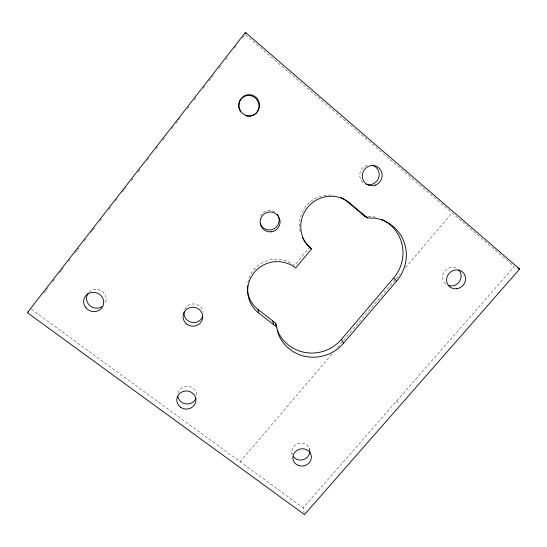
<?xml version="1.0" encoding="UTF-8"?>
<svg xmlns="http://www.w3.org/2000/svg" width="547" height="547" viewBox="0 0 547 547"><rect width="100%" height="100%" fill="white"/><g stroke="black" fill="none" stroke-linecap="round" stroke-linejoin="round"><path stroke-width="0.41" stroke-dasharray="2.73 2.05" d="M43.883 293.076L45.456 291.059M45.982 290.382L47.555 288.365M52.792 281.63L54.365 279.613M59.609 272.878L61.182 270.861M61.702 270.184L63.274 268.167M68.519 261.432L70.091 259.415M75.329 252.68L76.901 250.663M77.428 249.986L79 247.969M84.238 241.234L85.811 239.217M91.055 232.482L92.628 230.465M93.147 229.788L94.72 227.771M99.964 221.036L101.537 219.019M108.874 209.59L110.446 207.573M115.684 200.838L117.256 198.821M122.501 192.086L124.073 190.069M124.593 189.392L126.166 187.375M131.41 180.64L132.983 178.623M138.22 171.888L139.793 169.871M147.129 160.442L148.702 158.425M156.039 149.003L157.611 146.979M162.849 140.251L164.421 138.227M171.765 128.805L173.331 126.781M175.956 123.417L178.048 120.723M178.575 120.053L180.148 118.029M187.484 108.607L189.057 106.583M194.294 99.855L195.867 97.831M203.204 88.409L204.776 86.385M208.975 81.004L213.166 75.616M218.93 68.211L220.503 66.187M225.74 59.459L227.313 57.435M234.649 48.013L236.222 45.989M242.512 37.914L245.131 34.543L514.214 266.539L303.188 507.787L304.207 513.059M309.862 246.875L294.477 265.466A28.779 28.136 -16.4 0 0 247.866 282.532M240.174 461.764L332.562 353.28M337.547 347.434L343.078 340.938M343.632 340.289L400.062 274.026M405.594 267.531L452.068 212.961M368.117 216.434L372.186 216.544A38.721 37.401 -42.6 0 1 376.254 217.426M31.309 309.233L303.188 507.787M396.883 400.671L399.091 404.206M309.363 448.355L309.985 450.844M291.777 452.649L292.057 454.119A9.128 8.485 -13.8 0 1 299.209 443.227A9.128 8.485 -13.8 0 1 309.882 450.509M445.566 283.92A9.607 9.039 -43.6 0 1 444.636 271.134A9.607 9.039 -43.6 0 1 457.497 268.898M88.956 292.221A9.908 9.402 21.8 0 1 102.193 291.339A9.908 9.402 21.8 0 1 104.716 304.002M178.007 393.088A9.422 8.896 1.4 0 1 188.9 386.339A9.422 8.896 1.4 0 1 196.523 396.356M184.756 309.547A9.641 9.32 7 0 1 203.204 312.221M260.447 216.291A9.791 9.743 -40.5 0 1 274.888 212.154M363.105 182.534A10.003 9.661 -61.9 0 1 360.206 171.984A10.003 9.661 -61.9 0 1 368.753 164.941M300.241 231.593A29.36 28.724 -48.6 0 1 299.544 227.436M299.482 226.602A29.36 28.724 -48.6 0 1 333.656 195.423"/><path stroke-width="0.82" d="M245.227 33.839L245.418 32.43L519.65 269.062L304.494 514.57L27.35 312.679L245.418 32.43M275.702 323.284L278.225 333.834A38.693 37.319 -22.8 0 0 343.578 343.215L396.732 280.85A39.48 38.099 -42.3 0 0 404.26 242.588A39.48 38.099 -42.3 0 0 374.968 218.144L367.502 217.952L349.595 202.958A29.935 29.271 -48.1 0 0 307.763 207.251A29.935 29.271 -48.1 0 0 311.407 249.07L295.715 268.016A29.34 28.656 -16.4 0 0 254.334 272.399A29.34 28.656 -16.4 0 0 258.56 312.877L276.556 326.915L275.702 323.284L258.047 309.493A28.779 28.136 -16.4 0 1 247.442 285.78M277.343 330.08A37.962 36.656 -22.8 0 0 341.478 339.325L393.587 278.081A38.721 37.401 -42.6 0 0 381.71 219.409M27.35 312.679L28.478 311.694M340.911 197.617A29.36 28.724 -48.6 0 1 347.29 201.638L364.863 216.352L366.49 216.393M517.612 268.119L519.65 269.062M347.29 201.638L349.595 202.958M361.977 213.932L364.562 215.491M364.863 216.352L367.502 217.952M393.587 278.081L396.732 280.85M311.407 249.07L309.862 246.875A29.36 28.724 -48.6 0 1 302.573 237.87M341.478 339.325L343.578 343.215M272.803 321.021L273.603 324.61M258.047 309.493L258.56 312.877M309.923 451.248A9.128 8.485 -13.8 0 1 303.599 459.583A9.128 8.485 -13.8 0 1 293.418 456.724M458.694 269.917A9.607 9.039 -43.6 0 1 459.507 281.466A9.607 9.039 -43.6 0 1 448.308 285.466M251.223 116.005A10.42 10.106 80.5 0 1 245.371 115.608M240.687 111.937A10.42 10.106 80.5 0 1 239.675 110.166M239.415 109.537A10.42 10.106 80.5 0 1 245.186 96.115A10.42 10.106 80.5 0 1 258.28 102.207A10.42 10.106 80.5 0 1 252.482 115.615M102.453 306.375A9.908 9.402 21.8 0 1 89.811 305.609A9.908 9.402 21.8 0 1 87.937 293.513M195.867 398.592A9.422 8.896 1.4 0 1 185.898 403.891A9.422 8.896 1.4 0 1 177.843 396.178M202.493 316.986A9.641 9.32 7 0 1 184.086 311.893M277.315 214.513A9.791 9.743 -40.5 0 1 273.992 228.81A9.791 9.743 -40.5 0 1 260.242 223.764M373.717 165.768A10.003 9.661 -61.9 0 1 378.394 178.493A10.003 9.661 -61.9 0 1 366.005 184.209M298.218 465.401A9.299 8.629 -13.8 0 0 311.339 456.348A9.299 8.629 -13.8 0 0 296.795 450.502A9.299 8.629 -13.8 0 0 298.218 465.401M456.506 288.789A9.798 9.203 -43.4 0 0 464.095 273.76A9.798 9.203 -43.4 0 0 447.624 275.524A9.798 9.203 -43.4 0 0 456.506 288.789M375.44 185.084A10.208 9.846 -61.5 0 0 378.736 167.779A10.208 9.846 -61.5 0 0 362.47 173.973A10.208 9.846 -61.5 0 0 375.44 185.084M239.764 100.853A10.639 10.318 80.6 0 0 250.3 115.834A10.639 10.318 80.6 0 0 257.541 99.075A10.639 10.318 80.6 0 0 239.764 100.853M271.093 231.825A9.983 9.935 -38.6 0 0 278.225 216.092A9.983 9.935 -38.6 0 0 261.049 217.856A9.983 9.935 -38.6 0 0 271.093 231.825M186.821 324.132A9.832 9.49 6.7 0 0 202.622 318.149A9.832 9.49 6.7 0 0 189.241 307.872A9.832 9.49 6.7 0 0 186.821 324.132M180.435 407.146A9.607 9.053 1.3 0 0 195.86 401.327A9.607 9.053 1.3 0 0 182.766 391.618A9.607 9.053 1.3 0 0 180.435 407.146M85.804 307.688A10.106 9.579 21.6 0 0 103 305.848A10.106 9.579 21.6 0 0 92.204 292.378A10.106 9.579 21.6 0 0 85.804 307.688"/></g></svg>
